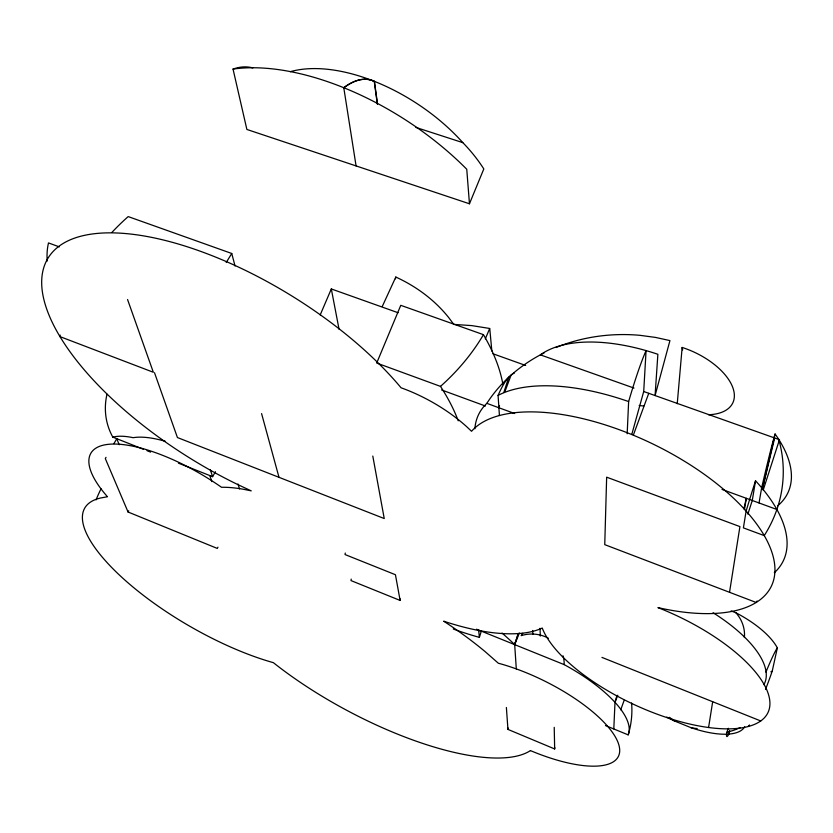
<?xml version="1.0" encoding="UTF-8"?>
<svg xmlns="http://www.w3.org/2000/svg" width="833" height="833" viewBox="0 0 833 833"><rect width="100%" height="100%" fill="white"/><g stroke="black" fill="none" stroke-linecap="round" stroke-linejoin="round"><path stroke-width="1.25" d="M613.796 728.958L615.004 702.323A54.936 4.425 -76.3 0 1 616.961 695.482M627.176 433.764L628.634 401.568A168.922 16.379 -77.7 0 1 646.075 350.599L643.711 391.52L631.778 434.462M554.226 727.324L554.663 748.95L507.943 729.396L506.381 707.477M554.663 748.95L554.747 747.472M507.943 729.396L508.047 727.948M677.239 403.713L682.154 347.444A56.113 29.499 25.1 0 1 732.551 386.897A56.113 29.499 25.1 0 1 708.487 414.751M351.214 579.102L351.005 580.591L400.121 600.447L400.309 598.937M345.279 553.039L345.06 554.559L395.436 574.728L400.121 600.447M729.531 592.305L739.912 526.591L606.653 477.174L604.748 544.647L756.187 602.478A152.116 132.926 3.5 0 0 757.103 600.989M708.581 727.532L712.673 701.73M744.473 509.671L746.295 498.301L743.911 508.848M774.315 572.729A169.005 78.854 25.6 0 0 755.541 480.787L752.272 500.487L747.857 514.128M759.04 502.965L761.664 487.732A104.333 2.645 -77.6 0 1 775.075 433.993A143.911 71.523 25.3 0 1 777.595 505.87M775.075 433.993L762.205 489.533M779.011 442.219L779.469 439.689L643.711 391.52M729.604 730.385L728.927 734.071A62.006 3.853 -71.3 0 1 726.834 732.363L728.344 728.281M765.527 689.412A42.441 2.988 -69.1 0 0 772.222 671.179L777.345 647.866A70.784 29.457 24.1 0 0 735.914 612.776L731.093 610.922M762.268 489.554L774.669 437.991M517.772 634.808L514.679 644.638L519.344 632.997M498.905 407.764L499.529 405.838M503.84 392.458L508.734 377.307L511.035 375.214A98.044 18.264 -75.7 0 1 514.315 373.111M763.257 489.908L779.469 439.689M620.71 709.831L624.146 700.355M633.372 435.034L648.751 393.311M505.006 391.406L511.035 375.214M252.826 67.921A225.962 80.447 -77 0 0 233.709 68.847L233.032 69.077L246.87 129.448L469.458 203.783L483.817 168.932A234.427 185.603 -11.9 0 0 462.825 142.641A135.498 73.689 32.9 0 0 290.259 71.7M485.295 338.927L489.71 328.473L471.79 325.609L453.787 324.401L448.82 317.727A169.099 140.621 -12.5 0 0 395.81 277.045L382.357 306.284M320.205 314.916L331.315 288.947L398.101 312.739M516.304 668.951L514.638 643.909L515.794 641.275A124.867 19.867 -72.4 0 1 518.48 633.476M217.944 547.187L217.288 548.426L128.053 512.003L105.312 458.577L106.03 457.327M128.053 512.003L128.73 510.796M113.913 443.666L116.755 438.72L119.213 444.728M178.408 463.138L212.602 476.674L215.466 471.728M226.222 262.489L231.751 253.482L128.188 216.59A235.916 191.861 -12.2 0 0 111.955 232.376M356.076 165.913L343.779 87.725L344.362 87.298A241.591 71.128 -76.7 0 1 374.236 81.322L377.328 104.063M343.998 87.559L344.362 87.298A241.643 71.586 -76.6 0 1 374.434 81.395L377.526 104.125M530.444 750.595L528.913 751.533A185.384 63.131 28.3 0 1 276.202 664.89L273.339 662.651A149.045 49.522 30.1 0 1 107.113 562.629L103.625 558.704A149.045 49.522 30.1 0 1 100.689 497.978L107.488 496.749M726.834 732.363L733.03 730.499A77.844 69.92 12.3 0 0 740.37 727.532M514.638 643.909L513.68 643.638A189.33 66.515 28.3 0 0 502.039 633.07M415.896 127.428L462.825 142.641M502.903 384.544A244.621 113.455 32.1 0 0 483.463 334.668L400.777 305.326L376.703 363.042L440.49 386.387A237.082 102.959 31.8 0 1 458.192 420.8M633.986 388.074L540.367 354.858A143.911 71.523 25.3 0 1 657.872 354.285L655.082 395.56L669.94 340.593L655.613 337.438L640.067 335.335A157.874 135.019 2.6 0 0 555.996 347.517M492.959 353.765L525.665 365.458M59.278 246.87L48.501 242.924A237.082 102.959 31.8 0 0 47.21 261.052M474.883 428.776A169.005 78.854 25.6 0 1 486.847 403.349L514.659 413.532M722.034 489.419L776.887 509.494M441.594 389.959L485.441 406.025M112.809 437.117L143.349 449.247M146.983 450.684L150.606 452.121M601.947 657.404L760.758 720.972M476.507 629.207L564.17 664.619A98.658 35.496 26.4 0 1 628.176 734.873A97.763 90.589 0 0 0 631.591 703.021M666.733 717.078A64.349 24.657 24.5 0 0 674.563 721.014L690.953 727.657A44.867 40.578 13.2 0 0 697.221 728.552M605.456 725.533L628.176 734.873M106.905 496.093L106.905 496.093A108.675 38.599 31 0 1 109.706 444.208A108.675 38.599 31 0 1 221.536 487.284A126.564 46.044 29.5 0 1 243.736 489.325L251.243 490.866L237.572 484.473A227.274 95.774 31.7 0 1 63.527 243.226A227.274 95.774 31.7 0 1 401.069 387.793L402.745 388.397A93.598 41.411 29.2 0 1 466.709 426.715L471.551 431.286A169.307 76.73 25.7 0 1 680.03 458.556L686.684 462.596A169.307 76.73 25.7 0 1 774.732 574.02A169.307 76.73 25.7 0 1 671.815 610.381L665.838 609.277A169.307 76.73 25.7 0 1 657.924 607.59A124.794 49.282 24.9 0 1 769.786 700.761A124.794 49.282 24.9 0 1 669.597 718.473A124.794 49.282 24.9 0 1 542.241 628.04A162.497 64.953 28.5 0 1 443.677 621.179A185.384 63.131 28.3 0 1 485.275 651.75L498.332 663.224A99.106 34.58 26.5 0 1 618.19 742.869A99.106 34.58 26.5 0 1 530.465 750.606M112.57 436.669L112.445 436.45A87.08 71.346 -16.9 0 1 106.988 394.196M127.553 299.516L153.345 372.268L59.934 336.594A235.916 191.861 -12.2 0 1 60.153 335.064M154.501 372.715L177.429 437.544L384.242 518.543L372.799 456.067M209.833 475.581L211.863 481.62M210.28 469.708L212.602 476.674M237.988 483.983L239.54 488.94M261.583 413.605L278.993 477.319M231.751 253.482L235.052 266.029M682.154 347.444L682.644 349.933M489.783 328.858L491.845 351.037M331.315 288.947L339.052 329.264M478.59 629.706L479.392 637.349A168.474 67.431 28.2 0 1 453.246 629.009M469.458 203.783L466.751 169.245A199.962 103.688 32.6 0 0 233.032 69.077M508.734 377.307A99.762 16.67 -77.7 0 0 498.082 395.404L499.425 415.542M532.683 630.466L532.87 634.35M540.023 628.311L540.325 636.068M778.761 439.439A157.874 135.019 2.6 0 1 764.236 535.609L743.4 527.883L746.118 511.087A112.372 7.008 -74.1 0 1 755.541 480.787M486.847 403.349A157.874 135.019 2.6 0 1 544.178 352.88M498.082 395.404A169.005 78.854 25.6 0 1 628.634 401.568M563.014 655.8A32.56 29.759 -0.8 0 1 564.17 664.619M548.343 638.203A32.56 29.759 -0.8 0 0 521.156 635.631A158.853 140.215 -11.3 0 0 522.666 633.288M615.004 702.323A55.249 5.935 -72.6 0 1 617.784 695.243M639.161 405.484A152.116 132.926 3.5 0 1 643.774 406.067M483.463 334.668A234.427 185.603 -11.9 0 1 440.49 386.387M744.712 726.761A64.349 24.657 24.5 0 1 690.953 727.657M395.81 277.045A242.07 75.241 -75.3 0 1 395.477 278.816M481.391 630.831A184.457 38.11 -72.2 0 1 479.392 637.349M713.069 612.734A109.883 44.69 24.8 0 1 763.903 684.664M112.84 437.169A70.867 25.698 31.4 0 1 133.176 437.689A87.902 32.185 31 0 1 165.361 441.323M96.076 499.862A162.747 139.892 -17.9 0 1 101.043 488.794M772.222 671.179A70.784 29.457 24.1 0 1 770.848 671.825M749.533 724.97A42.441 2.988 -69.1 0 1 748.388 725.949M765.944 672.096A42.441 2.988 -69.1 0 1 777.345 647.866M735.914 612.776A38.047 33.872 11.3 0 1 744.39 637.547M674.563 721.014A44.867 40.578 13.2 0 1 669.565 717.338"/></g></svg>
